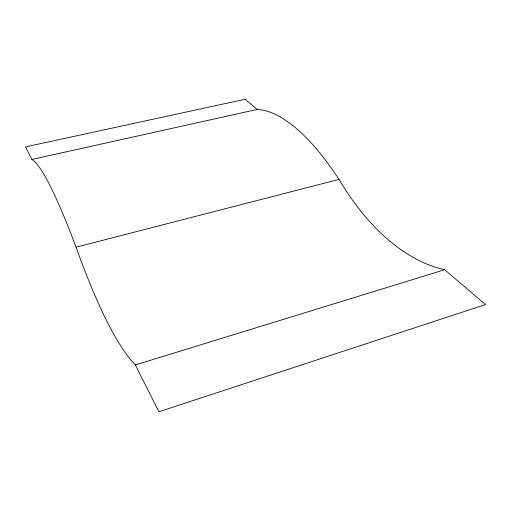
<?xml version="1.0" encoding="UTF-8"?>
<svg xmlns="http://www.w3.org/2000/svg" width="511" height="511" viewBox="0 0 511 511"><rect width="100%" height="100%" fill="white"/><g stroke="black" fill="none" stroke-linecap="round" stroke-linejoin="round"><path stroke-width="0.77" d="M135.345 364.943L444.698 269.731L485.45 304.569L158.921 411.764L135.345 364.943A332.374 60.796 77.7 0 1 76.056 247.183A254.995 27.888 74.4 0 0 31.88 159.451L25.55 146.881L245.248 99.236L257.199 109.45A233.77 83.804 71.8 0 1 339.023 179.399A288.07 162.198 83.9 0 0 444.698 269.731M76.056 247.183L339.023 179.399M31.88 159.451L257.199 109.45"/></g></svg>
